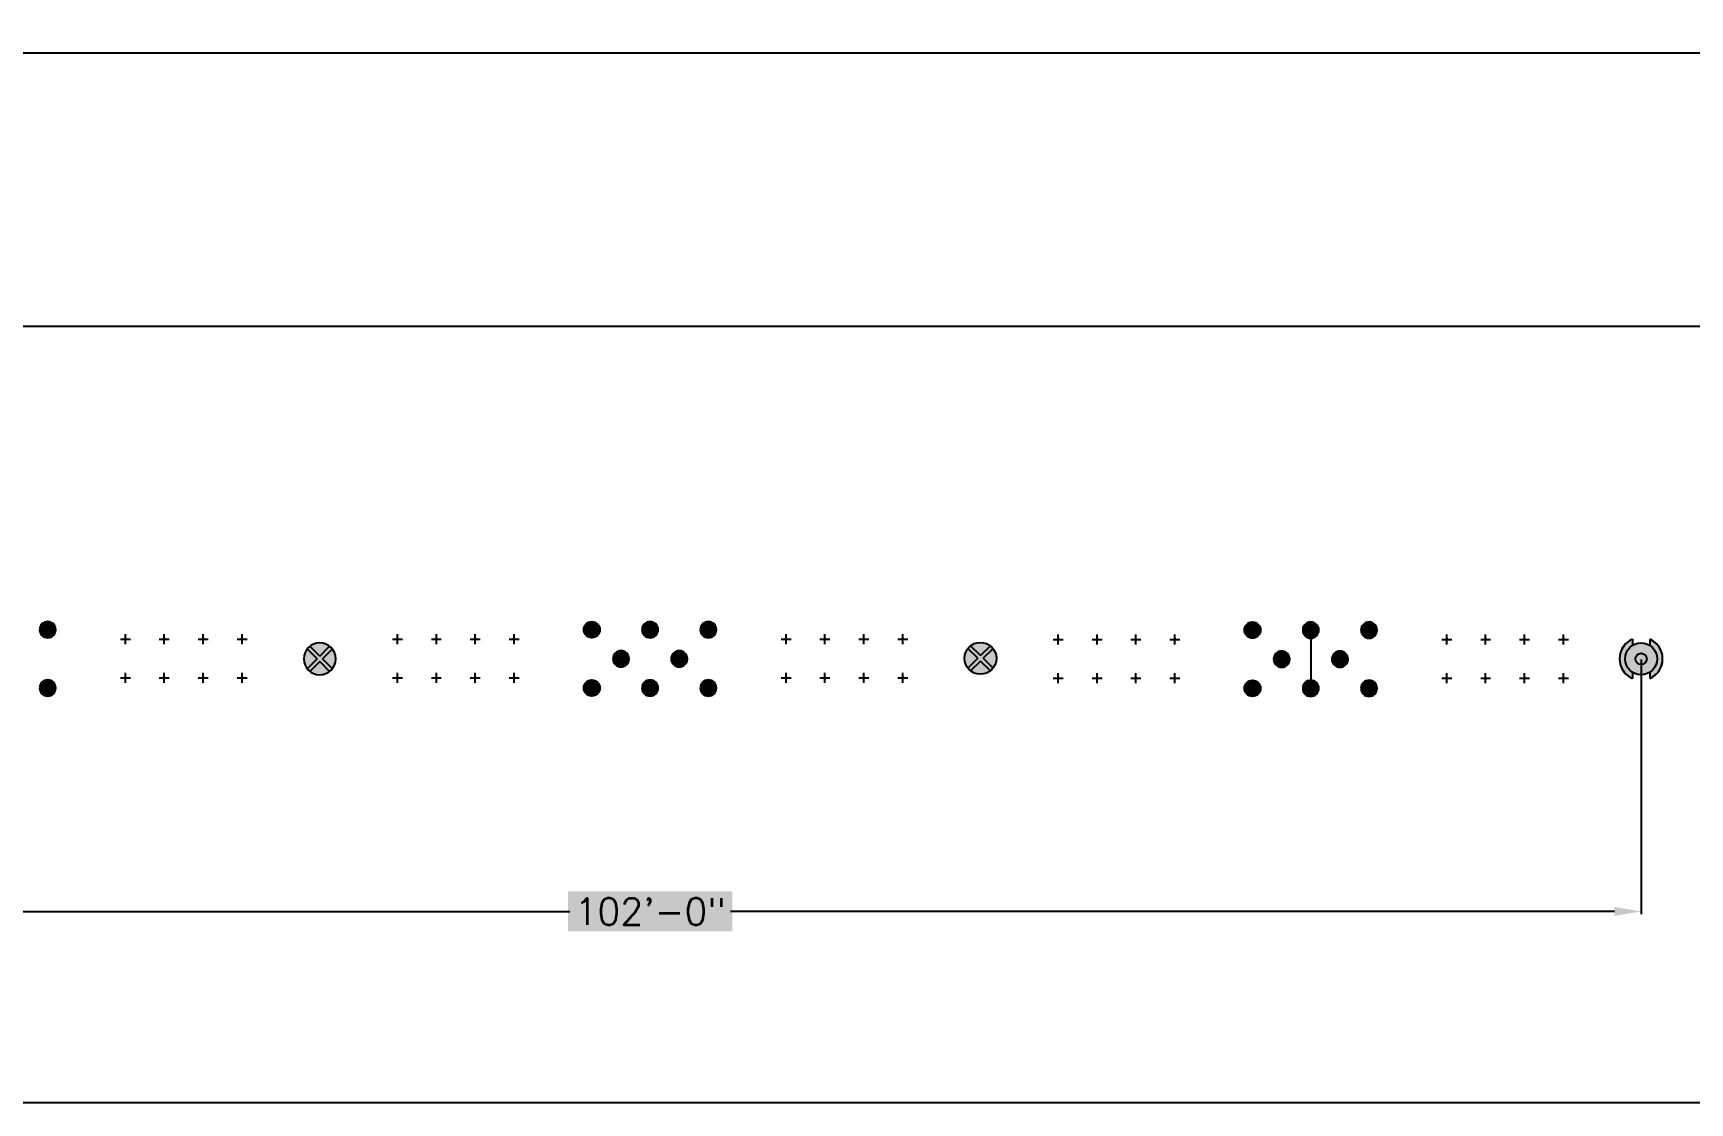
# Model space of a CAD drawing. Header units: feet. Extents: x -132 to 1786, y -308 to 228.
# Drawn here: x 76 to 161.3, y -140.3 to -85.2 of the extents above; entities that cross this region are included whole.
import ezdxf

# ---------------------------------------------------------------- set-up
doc = ezdxf.new("R2010")
doc.units = ezdxf.units.FT
doc.header["$MEASUREMENT"] = 0
doc.layers.add('Product (Colored)', color=250, linetype='Continuous')
doc.layers.add('Product (Red Only)', color=1, linetype='Continuous')
doc.styles.add('Roman', font='romans')
doc.dimstyles.new('new style', dxfattribs={"dimscale": 2.75, "dimtxt": 0.5, "dimasz": 0.5, "dimexe": 0.05, "dimexo": 0.01, "dimgap": 0.05, "dimtad": 0, "dimdec": 0, "dimlfac": 12, "dimzin": 9, "dimdsep": 46, "dimlunit": 3, "dimtxsty": 'Roman', "dimcen": 0.09, "dimclrd": 5, "dimclre": 5, "dimclrt": 5, "dimadec": 0, "dimazin": 0, "dimtfac": 1, "dimtdec": 0, "dimtofl": 0, "dimtmove": 0, "dimatfit": 3, "dimfxl": 2.55, "dimtfill": 2, "dimtfillclr": 7, "dimtolj": 1, "dimtzin": 0, "dimlwd": -1, "dimlwe": -1, "dimarcsym": 0})

# ---------------------------------------------------------------- blocks, each defined once
blk = doc.blocks.new('*D314')
at = {"color": 5, "transparency": 16777216}
for p, q in [((-128.173, -100.292), (-128.173, -86.13)), ((-126.798, -86.267), (17.598, -86.267)), ((170.452, -86.267), (26.057, -86.267)), ((171.827, -100.292), (171.827, -86.13))]:
    blk.add_line(p, q, dxfattribs=at)
at = {"color": 5, "linetype": 'Continuous', "lineweight": 25, "transparency": 16777216}
for points in [[(-126.798, -86.038), (-126.798, -86.497), (-128.173, -86.267)], [(170.452, -86.038), (170.452, -86.497), (171.827, -86.267)]]:
    blk.add_solid(points, dxfattribs=at)
at = {"layer": 'Defpoints', "color": 0, "linetype": 'Continuous', "lineweight": 25, "transparency": 16777216}
for p in [(171.827, -86.267), (-128.173, -100.32), (171.827, -100.32)]:
    blk.add_point(p, dxfattribs=at)
at = {"color": 5, "linetype": 'Continuous', "lineweight": 25, "transparency": 16777216, "insert": (21.827, -86.267), "char_height": 1.375, "attachment_point": 5, "style": 'Roman', "bg_fill": 1, "box_fill_scale": 1.25, "bg_fill_color": 7, "bg_fill_true_color": 16777215, "bg_fill_transparency": 0}
blk.add_mtext('\\A1;300\'-0"', dxfattribs=at)
blk = doc.blocks.new('20 FOOT GEPS')
at = {"layer": 'Product (Red Only)'}
h = blk.add_hatch(color=3, dxfattribs=at)
h.dxf.hatch_style = 1
h.paths.add_polyline_path([(0.506, 0.645, 0.345381), (-0.506, 0.645), (0, 0.139)])
h.paths.add_polyline_path([(0.645, 0.506), (0.139, 0), (0.645, -0.506, 0.167827), (0.82, 0, 0.167827)])
h.paths.add_polyline_path([(0, -0.139), (-0.506, -0.645, 0.345381), (0.506, -0.645)])
h.paths.add_polyline_path([(-0.645, 0.506, 0.167827), (-0.82, 0, 0.167827), (-0.645, -0.506), (-0.139, 0)])
at = {"layer": 'Product (Red Only)', "true_color": 0x000000}
h = blk.add_hatch(color=18, dxfattribs=at)
h.dxf.hatch_style = 1
h.paths.add_polyline_path([(0.645, 0.506, 0.060218), (0.506, 0.645), (0, 0.139), (-0.506, 0.645, 0.060218), (-0.645, 0.506), (-0.139, 0), (-0.645, -0.506, 0.060218), (-0.506, -0.645), (0, -0.139), (0.506, -0.645, 0.060218), (0.645, -0.506), (0.139, 0)])
at = {"layer": 'Product (Red Only)', "color": 18, "true_color": 0x000000}
for p, q in [((-0.139, 0), (-0.65, 0.51)), ((0, 0.139), (-0.51, 0.65)), ((0, 0.139), (0.51, 0.65)), ((0.139, 0), (0.65, 0.51)), ((0.139, 0), (0.65, -0.51)), ((-0.139, 0), (-0.65, -0.51)), ((0, -0.139), (-0.51, -0.65)), ((0, -0.139), (0.51, -0.65))]:
    blk.add_line(p, q, dxfattribs=at)
blk.add_circle((0, 0), 0.82, dxfattribs=at)
blk = doc.blocks.new('12m GEPS')
at = {"layer": 'Product (Red Only)', "true_color": 0x000000}
h = blk.add_hatch(color=18, dxfattribs=at)
h.dxf.hatch_style = 1
h.paths.add_polyline_path([(-0.088, 0, 1), (0.088, 0, 1)])
h.paths.add_polyline_path([(0.135, 0.31), (0.135, 0.257), (0.135, 0.21, -0.255267), (0.25, 0, -0.255267), (0.135, -0.21), (0.135, -0.31, 0.654654)])
h.paths.add_polyline_path([(-0.135, 0.31, 0.654654), (-0.135, -0.31), (-0.135, -0.257), (-0.135, -0.21, -0.255267), (-0.25, 0, -0.255267), (-0.135, 0.21)])
at = {"layer": 'Product (Red Only)', "true_color": 0xf8991e}
h = blk.add_hatch(color=30, dxfattribs=at)
h.dxf.hatch_style = 1
edge = h.paths.add_edge_path()
edge.add_arc((0, 0), 0.0878, 0, 360)
edge = h.paths.add_edge_path()
edge.add_arc((0, 0), 0.25, 0, 180)
edge.add_arc((0, 0), 0.25, 180, 360)
at = {"layer": 'Product (Red Only)', "color": 18, "true_color": 0x000000}
for p, q in [((-0.135, 0.31), (-0.135, 0.21)), ((0.135, 0.31), (0.135, 0.257)), ((0.135, 0.31), (0.135, 0.21)), ((-0.135, -0.21), (-0.135, -0.31)), ((-0.135, -0.257), (-0.135, -0.31)), ((0.135, -0.21), (0.135, -0.31)), ((0.135, -0.257), (0.135, -0.31))]:
    blk.add_line(p, q, dxfattribs=at)
for radius in [0.25, 0.0878]:
    blk.add_circle((0, 0), radius, dxfattribs=at)
for start, end in [(113.5782, 246.4218), (121.3323, 238.6677), (293.5782, 66.4218), (301.3323, 58.6677)]:
    blk.add_arc((0, 0), 0.338, start, end, dxfattribs=at)
blk = doc.blocks.new('40 FOOT GEPS')
at = {"layer": 'Product (Red Only)', "color": 18, "true_color": 0x000000}
blk.add_circle((0, 0), 0.25, dxfattribs=at)
blk.add_blockref('12m GEPS', (0, 0), dxfattribs=at)
blk = doc.blocks.new('Purple BSTR')
at = {"layer": 'Product (Colored)', "transparency": 33554687}
h = blk.add_hatch(color=200, dxfattribs=at)
h.dxf.hatch_style = 1
edge = h.paths.add_edge_path()
edge.add_arc((0, 0), 0.025, 0, 360)
at = {"layer": 'Product (Colored)', "color": 200}
for p, q in [((-0.025, 0), (-0.077, 0)), ((0.025, 0), (-0.025, 0)), ((0, 0.077), (0, 0.025)), ((0, 0.025), (0, -0.025)), ((0.077, 0), (0.025, 0)), ((0, -0.025), (0, -0.077))]:
    blk.add_line(p, q, dxfattribs=at)
blk = doc.blocks.new('BSTR Single')
at = {"transparency": 33554687}
h = blk.add_hatch(color=256, dxfattribs=at)
h.dxf.hatch_style = 1
edge = h.paths.add_edge_path()
edge.add_arc((0, 0), 0.025, 0, 360)
for p, q in [((-0.025, 0), (-0.077, 0)), ((0, 0.077), (0, 0.025)), ((0.077, 0), (0.025, 0)), ((0, -0.025), (0, -0.077))]:
    blk.add_line(p, q)
blk.add_blockref('Purple BSTR', (0, 0))
blk = doc.blocks.new('1.5m GEPS')
at = {"layer": 'Product (Red Only)'}
h = blk.add_hatch(color=1, dxfattribs=at)
h.dxf.hatch_style = 1
h.paths.add_polyline_path([(-0.125, 0, 1), (0.125, 0, 1)])
at = {"layer": 'Product (Red Only)', "color": 18, "true_color": 0x000000}
blk.add_circle((0, 0), 0.125, dxfattribs=at)
blk = doc.blocks.new('3 m GEPS')
at = {"layer": 'Product (Red Only)', "true_color": 0xa1e7fc}
h = blk.add_hatch(color=141, dxfattribs=at)
h.dxf.hatch_style = 1
edge = h.paths.add_edge_path(flags=16)
edge.add_arc((0, 0), 0.0458, 0, 360)
edge = h.paths.add_edge_path()
edge.add_arc((0, 0), 0.125, 180, 360)
edge.add_arc((0, 0), 0.125, 0, 180)
at = {"layer": 'Product (Red Only)', "true_color": 0x000000}
h = blk.add_hatch(color=18, dxfattribs=at)
h.dxf.hatch_style = 1
edge = h.paths.add_edge_path()
edge.add_arc((0, 0), 0.0458, 0, 360)
at = {"layer": 'Product (Red Only)', "color": 18, "true_color": 0x000000}
for radius in [0.125, 0.0456]:
    blk.add_circle((0, 0), radius, dxfattribs=at)
blk = doc.blocks.new('*D318')
at = {"color": 5, "transparency": 16777216}
for p, q in [((158.785, -117.484), (158.785, -130.598)), ((56.785, -119.759), (56.785, -130.598)), ((58.16, -130.461), (103.654, -130.461)), ((157.41, -130.461), (111.917, -130.461))]:
    blk.add_line(p, q, dxfattribs=at)
at = {"color": 5, "linetype": 'Continuous', "lineweight": 25, "transparency": 16777216}
for points in [[(58.16, -130.232), (58.16, -130.69), (56.785, -130.461)], [(157.41, -130.232), (157.41, -130.69), (158.785, -130.461)]]:
    blk.add_solid(points, dxfattribs=at)
at = {"layer": 'Defpoints', "color": 0, "linetype": 'Continuous', "lineweight": 25, "transparency": 16777216}
for p in [(158.785, -117.456), (56.785, -119.732), (158.785, -130.461)]:
    blk.add_point(p, dxfattribs=at)
at = {"color": 5, "linetype": 'Continuous', "lineweight": 25, "transparency": 16777216, "insert": (107.785, -130.461), "char_height": 1.375, "attachment_point": 5, "style": 'Roman', "bg_fill": 1, "box_fill_scale": 1.25, "bg_fill_color": 7, "bg_fill_true_color": 16777215, "bg_fill_transparency": 0}
blk.add_mtext('\\A1;102\'-0"', dxfattribs=at)

msp = doc.modelspace()

# ---------------------------------------------------------------- linework, layer by layer
at = {"linetype": 'Continuous', "lineweight": 25}
for p, q in [((-128.173, -100.32), (171.827, -100.32)), ((141.785, -115.975), (141.785, -118.975)), ((171.827, -140.32), (-128.173, -140.32))]:
    msp.add_line(p, q, dxfattribs=at)

# ---------------------------------------------------------------- block references
at = {"color": 18, "true_color": 0x000000, "rotation": 180}
for name, p, xscale, yscale, zscale in [('1.5m GEPS', (76.785, -115.956), -3.333333333333485, 3.333333333333414, 3.333333333333417), ('1.5m GEPS', (104.785, -115.956), 3.333333333333485, 3.333333333333485, 3.333333333333485), ('1.5m GEPS', (107.785, -115.956), -3.333333333333485, 3.333333333333414, 3.333333333333417), ('1.5m GEPS', (110.785, -115.956), -3.333333333333485, 3.333333333333414, 3.333333333333417), ('1.5m GEPS', (138.785, -115.975), 3.333333333333485, 3.333333333333485, 3.333333333333485), ('1.5m GEPS', (141.785, -115.975), -3.333333333333485, 3.333333333333414, 3.333333333333417), ('1.5m GEPS', (144.785, -115.975), -3.333333333333485, 3.333333333333414, 3.333333333333417), ('3 m GEPS', (106.285, -117.456), -3.333333333333485, 3.333333333333414, 3.333333333333417), ('3 m GEPS', (109.285, -117.456), -3.333333333333485, 3.333333333333414, 3.333333333333417), ('3 m GEPS', (140.285, -117.475), -3.333333333333485, 3.333333333333414, 3.333333333333417), ('3 m GEPS', (143.285, -117.475), -3.333333333333485, 3.333333333333414, 3.333333333333417), ('1.5m GEPS', (76.785, -118.956), -3.333333333333485, 3.333333333333414, 3.333333333333417), ('1.5m GEPS', (104.785, -118.956), 3.333333333333485, 3.333333333333485, 3.333333333333485), ('1.5m GEPS', (107.785, -118.956), -3.333333333333485, 3.333333333333414, 3.333333333333417), ('1.5m GEPS', (110.785, -118.956), -3.333333333333485, 3.333333333333414, 3.333333333333417), ('1.5m GEPS', (138.785, -118.975), 3.333333333333485, 3.333333333333485, 3.333333333333485), ('1.5m GEPS', (141.785, -118.975), -3.333333333333485, 3.333333333333414, 3.333333333333417), ('1.5m GEPS', (144.785, -118.975), -3.333333333333485, 3.333333333333414, 3.333333333333417)]:
    msp.add_blockref(name, p, dxfattribs=dict(at, xscale=xscale, yscale=yscale, zscale=zscale))
at = {"layer": 'Product (Red Only)', "xscale": 3.333333999999923, "yscale": 3.333333999999923, "zscale": 3.333333999999923, "rotation": 180}
for p in [(80.785, -116.438), (82.785, -116.438), (84.785, -116.438), (86.785, -116.438), (94.785, -116.438), (96.785, -116.438), (98.785, -116.438), (100.785, -116.438), (114.785, -116.438), (116.785, -116.438), (118.785, -116.438), (120.785, -116.438), (128.785, -116.456), (130.785, -116.456), (132.785, -116.456), (134.785, -116.456), (148.785, -116.456), (150.785, -116.456), (152.785, -116.456), (154.785, -116.456), (80.785, -118.438), (82.785, -118.438), (84.785, -118.438), (86.785, -118.438), (94.785, -118.438), (96.785, -118.438), (98.785, -118.438), (100.785, -118.438), (114.785, -118.438), (116.785, -118.438), (118.785, -118.438), (120.785, -118.438), (128.785, -118.456), (130.785, -118.456), (132.785, -118.456), (134.785, -118.456), (148.785, -118.456), (150.785, -118.456), (152.785, -118.456), (154.785, -118.456)]:
    msp.add_blockref('BSTR Single', p, dxfattribs=at)
at = {"layer": 'Product (Red Only)', "color": 18, "true_color": 0x000000, "xscale": -1, "rotation": 180}
msp.add_blockref('20 FOOT GEPS', (90.785, -117.456), dxfattribs=at)
at = {"layer": 'Product (Red Only)', "color": 18, "true_color": 0x000000}
msp.add_blockref('20 FOOT GEPS', (124.785, -117.429), dxfattribs=at)
at = {"layer": 'Product (Red Only)', "color": 18, "true_color": 0x000000, "xscale": 3.280799999999999, "yscale": 3.280799999999999, "zscale": 3.280799999999999}
msp.add_blockref('40 FOOT GEPS', (158.785, -117.456), dxfattribs=at)

# ---------------------------------------------------------------- dimensions: what is measured, and where the dimension line sits
at = {"linetype": 'Continuous', "lineweight": 25}
dim = msp.add_linear_dim(base=(171.827, -86.267), p1=(-128.173, -100.32), p2=(171.827, -100.32), dimstyle='new style', dxfattribs=at)
dim.commit()
dim.dimension.update_dxf_attribs({"geometry": '*D314', "text_midpoint": (21.827, -86.267), "dimtype": 160})
dim = msp.add_linear_dim(base=(158.785, -130.461), p1=(56.785, -119.732), p2=(158.785, -117.456), angle=180, dimstyle='new style', dxfattribs=at)
dim.commit()
dim.dimension.update_dxf_attribs({"geometry": '*D318', "text_midpoint": (107.785, -130.461)})

doc.saveas('drawing.dxf')
